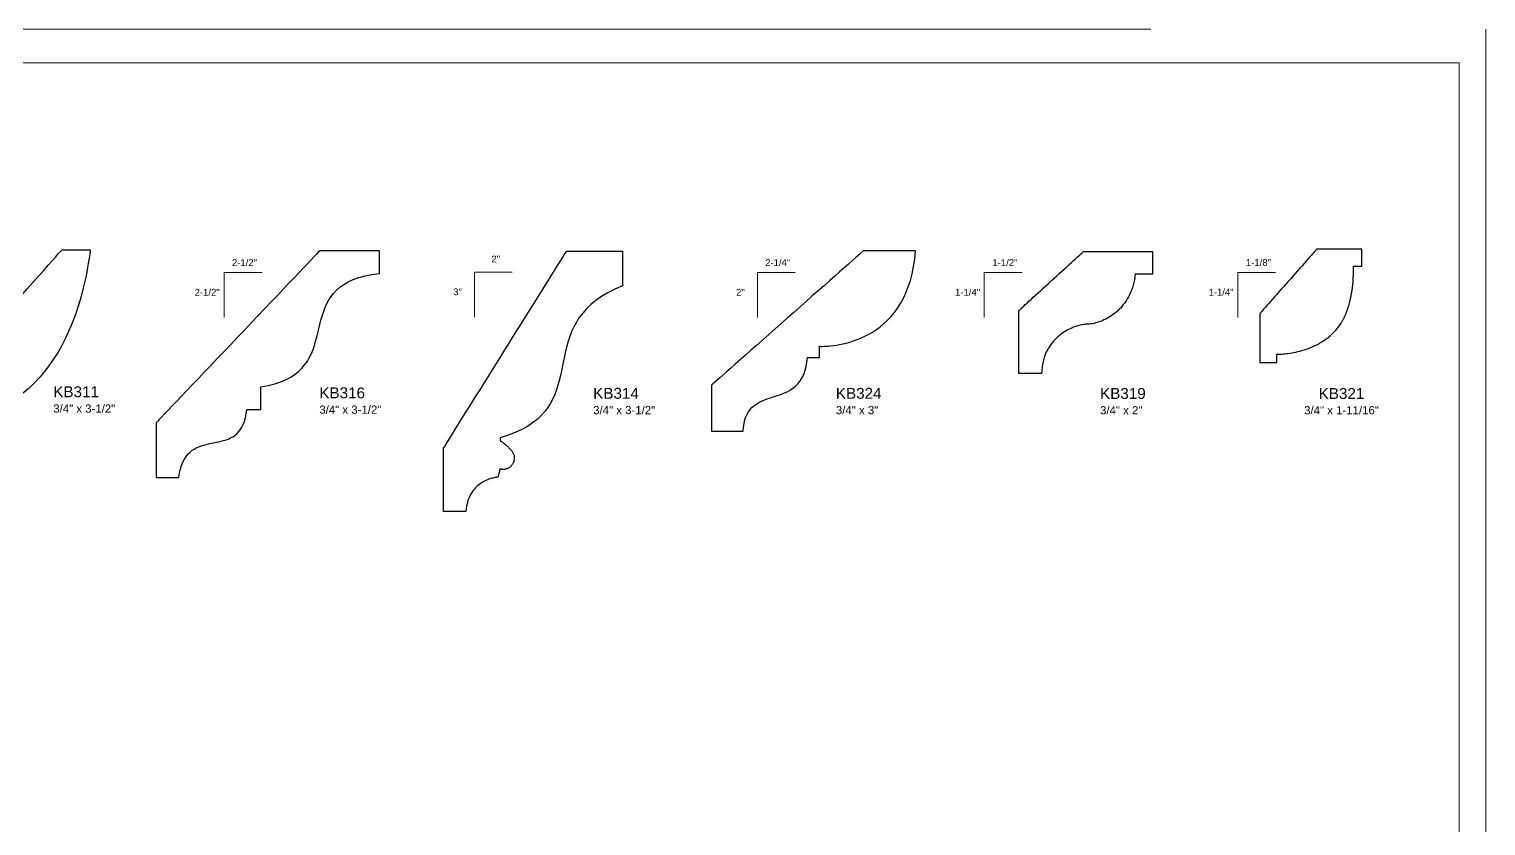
# Model space of a CAD drawing. Extents: x -7.6 to 25.2, y -14.8 to 21.1.
# Drawn here: x 9.15 to 25.2, y 12.28 to 21.06 of the extents above; entities that cross this region are included whole.
import ezdxf

# ---------------------------------------------------------------- set-up
doc = ezdxf.new("R2010")
doc.units = 0
doc.header["$MEASUREMENT"] = 0
doc.layers.add('DO NOT PLOT', color=2, linetype='Continuous', plot=False)
doc.layers.add('LAYER_1', color=7, linetype='Continuous')

# ---------------------------------------------------------------- blocks, each defined once
blk = doc.blocks.new('KB311')
at = {"flags": 128}
blk.add_lwpolyline([(1.102, 1.236), (1.186, 1.33), (1.269, 1.423), (1.351, 1.515), (1.43, 1.604), (1.507, 1.69), (1.581, 1.773), (1.651, 1.851), (1.716, 1.925), (1.778, 1.994), (1.833, 2.056), (1.884, 2.112), (1.928, 2.162), (1.965, 2.203), (1.994, 2.237), (2.016, 2.261), (2.03, 2.276), (2.034, 2.281), (2.035, 2.281), (2.037, 2.281), (2.04, 2.281), (2.045, 2.281), (2.051, 2.281), (2.058, 2.281), (2.065, 2.281), (2.074, 2.281), (2.083, 2.281), (2.093, 2.281), (2.104, 2.281), (2.115, 2.281), (2.127, 2.281), (2.139, 2.281), (2.152, 2.281), (2.165, 2.281), (2.178, 2.281), (2.191, 2.281), (2.204, 2.281), (2.217, 2.281), (2.229, 2.281), (2.242, 2.281), (2.254, 2.281), (2.266, 2.281), (2.277, 2.281), (2.288, 2.281), (2.298, 2.281), (2.308, 2.281), (2.316, 2.281), (2.324, 2.281), (2.331, 2.281), (2.336, 2.281), (2.341, 2.281), (2.344, 2.281), (2.346, 2.281), (2.347, 2.281), (2.345, 2.263), (2.341, 2.239), (2.337, 2.209), (2.332, 2.173), (2.325, 2.132), (2.317, 2.086), (2.308, 2.035), (2.297, 1.981), (2.284, 1.923), (2.27, 1.862), (2.253, 1.798), (2.235, 1.731), (2.214, 1.663), (2.19, 1.592), (2.164, 1.521), (2.136, 1.448), (2.104, 1.375), (2.069, 1.302), (2.032, 1.229), (1.991, 1.156), (1.946, 1.085), (1.898, 1.014), (1.847, 0.946), (1.791, 0.88), (1.732, 0.816), (1.668, 0.755), (1.6, 0.698), (1.528, 0.644), (1.451, 0.595), (1.37, 0.549), (1.284, 0.509), (1.192, 0.474), (1.096, 0.444), (0.995, 0.421), (0.888, 0.403), (0.775, 0.393), (0.775, 0.393), (0.775, 0.391), (0.775, 0.389), (0.775, 0.385), (0.775, 0.381), (0.775, 0.376), (0.775, 0.371), (0.775, 0.365), (0.775, 0.358), (0.775, 0.35), (0.775, 0.343), (0.775, 0.334), (0.775, 0.326), (0.775, 0.317), (0.775, 0.308), (0.775, 0.299), (0.775, 0.289), (0.775, 0.28), (0.775, 0.27), (0.775, 0.261), (0.775, 0.252), (0.775, 0.243), (0.775, 0.234), (0.775, 0.225), (0.775, 0.217), (0.775, 0.209), (0.775, 0.202), (0.775, 0.195), (0.775, 0.189), (0.775, 0.183), (0.775, 0.178), (0.775, 0.174), (0.775, 0.171), (0.775, 0.168), (0.775, 0.167), (0.775, 0.166), (0.77, 0.168), (0.764, 0.169), (0.756, 0.17), (0.746, 0.17), (0.735, 0.17), (0.722, 0.169), (0.709, 0.168), (0.694, 0.167), (0.678, 0.164), (0.662, 0.161), (0.644, 0.158), (0.626, 0.153), (0.607, 0.148), (0.588, 0.141), (0.569, 0.134), (0.549, 0.125), (0.529, 0.116), (0.508, 0.105), (0.488, 0.093), (0.468, 0.08), (0.449, 0.065), (0.429, 0.049), (0.41, 0.032), (0.392, 0.013), (0.374, -0.007), (0.357, -0.029), (0.341, -0.053), (0.326, -0.078), (0.311, -0.106), (0.298, -0.135), (0.287, -0.166), (0.276, -0.199), (0.267, -0.233), (0.26, -0.27), (0.254, -0.31), (0.25, -0.351), (0.249, -0.351), (0.248, -0.351), (0.245, -0.351), (0.241, -0.351), (0.237, -0.351), (0.231, -0.351), (0.225, -0.351), (0.218, -0.351), (0.211, -0.351), (0.203, -0.351), (0.194, -0.351), (0.185, -0.351), (0.176, -0.351), (0.166, -0.351), (0.156, -0.351), (0.146, -0.351), (0.135, -0.351), (0.125, -0.351), (0.115, -0.351), (0.104, -0.351), (0.094, -0.351), (0.084, -0.351), (0.074, -0.351), (0.065, -0.351), (0.056, -0.351), (0.047, -0.351), (0.039, -0.351), (0.032, -0.351), (0.025, -0.351), (0.019, -0.351), (0.013, -0.351), (0.009, -0.351), (0.005, -0.351), (0.002, -0.351), (0.001, -0.351), (0, -0.351), (0, -0.35), (0, -0.348), (0, -0.344), (0, -0.339), (0, -0.332), (0, -0.325), (0, -0.316), (0, -0.307), (0, -0.296), (0, -0.285), (0, -0.273), (0, -0.26), (0, -0.247), (0, -0.233), (0, -0.219), (0, -0.205), (0, -0.19), (0, -0.175), (0, -0.161), (0, -0.146), (0, -0.132), (0, -0.118), (0, -0.104), (0, -0.091), (0, -0.078), (0, -0.066), (0, -0.055), (0, -0.044), (0, -0.035), (0, -0.026), (0, -0.018), (0, -0.012), (0, -0.007), (0, -0.003), (0, -0.001), (0, 0), (0.005, 0.005), (0.018, 0.02), (0.04, 0.045), (0.07, 0.078), (0.107, 0.12), (0.151, 0.169), (0.201, 0.225), (0.257, 0.288), (0.318, 0.356), (0.384, 0.43), (0.454, 0.509), (0.527, 0.591), (0.604, 0.678), (0.684, 0.767), (0.765, 0.858), (0.848, 0.951), (0.932, 1.046), (1.017, 1.141)], close=True, dxfattribs=at)
blk = doc.blocks.new('KB316')
at = {"flags": 128}
blk.add_lwpolyline([(2.464, 1.903), (2.462, 1.903), (2.458, 1.903), (2.451, 1.903), (2.441, 1.903), (2.429, 1.903), (2.415, 1.903), (2.399, 1.903), (2.38, 1.903), (2.361, 1.903), (2.339, 1.903), (2.317, 1.903), (2.293, 1.903), (2.268, 1.903), (2.242, 1.903), (2.216, 1.903), (2.189, 1.903), (2.162, 1.903), (2.134, 1.903), (2.107, 1.903), (2.079, 1.903), (2.052, 1.903), (2.026, 1.903), (2, 1.903), (1.975, 1.903), (1.952, 1.903), (1.929, 1.903), (1.908, 1.903), (1.888, 1.903), (1.87, 1.903), (1.853, 1.903), (1.839, 1.903), (1.827, 1.903), (1.818, 1.903), (1.81, 1.903), (1.806, 1.903), (1.805, 1.903), (1.8, 1.899), (1.788, 1.886), (1.769, 1.866), (1.743, 1.838), (1.71, 1.803), (1.671, 1.762), (1.626, 1.716), (1.577, 1.663), (1.523, 1.606), (1.464, 1.545), (1.402, 1.48), (1.337, 1.411), (1.269, 1.339), (1.198, 1.265), (1.126, 1.189), (1.052, 1.112), (0.977, 1.033), (0.902, 0.954), (0.827, 0.875), (0.753, 0.797), (0.679, 0.719), (0.606, 0.643), (0.536, 0.569), (0.468, 0.497), (0.402, 0.429), (0.34, 0.363), (0.282, 0.302), (0.228, 0.245), (0.178, 0.193), (0.134, 0.146), (0.095, 0.105), (0.062, 0.07), (0.036, 0.043), (0.016, 0.022), (0.004, 0.01), (0, 0.005), (0, 0.004), (0, 0), (0, -0.006), (0, -0.015), (0, -0.026), (0, -0.039), (0, -0.054), (0, -0.071), (0, -0.089), (0, -0.108), (0, -0.129), (0, -0.151), (0, -0.174), (0, -0.197), (0, -0.221), (0, -0.246), (0, -0.271), (0, -0.296), (0, -0.321), (0, -0.346), (0, -0.37), (0, -0.395), (0, -0.418), (0, -0.441), (0, -0.463), (0, -0.483), (0, -0.503), (0, -0.521), (0, -0.538), (0, -0.552), (0, -0.565), (0, -0.576), (0, -0.585), (0, -0.592), (0, -0.596), (0, -0.597), (0.001, -0.597), (0.002, -0.597), (0.005, -0.597), (0.009, -0.597), (0.013, -0.597), (0.019, -0.597), (0.025, -0.597), (0.032, -0.597), (0.039, -0.597), (0.047, -0.597), (0.056, -0.597), (0.065, -0.597), (0.074, -0.597), (0.084, -0.597), (0.094, -0.597), (0.104, -0.597), (0.115, -0.597), (0.125, -0.597), (0.135, -0.597), (0.146, -0.597), (0.156, -0.597), (0.166, -0.597), (0.176, -0.597), (0.185, -0.597), (0.194, -0.597), (0.203, -0.597), (0.211, -0.597), (0.218, -0.597), (0.225, -0.597), (0.231, -0.597), (0.237, -0.597), (0.241, -0.597), (0.245, -0.597), (0.248, -0.597), (0.249, -0.597), (0.25, -0.597), (0.259, -0.547), (0.269, -0.502), (0.282, -0.462), (0.297, -0.426), (0.314, -0.394), (0.332, -0.365), (0.352, -0.34), (0.373, -0.319), (0.396, -0.3), (0.42, -0.284), (0.444, -0.27), (0.47, -0.258), (0.496, -0.248), (0.523, -0.239), (0.551, -0.232), (0.579, -0.225), (0.607, -0.219), (0.635, -0.214), (0.663, -0.208), (0.691, -0.203), (0.718, -0.196), (0.745, -0.189), (0.772, -0.181), (0.797, -0.172), (0.822, -0.16), (0.846, -0.147), (0.869, -0.132), (0.89, -0.114), (0.91, -0.093), (0.929, -0.07), (0.945, -0.043), (0.961, -0.012), (0.974, 0.023), (0.985, 0.062), (0.993, 0.105), (1, 0.153), (1, 0.153), (1.001, 0.153), (1.003, 0.153), (1.005, 0.153), (1.008, 0.153), (1.012, 0.153), (1.015, 0.153), (1.02, 0.153), (1.024, 0.153), (1.029, 0.153), (1.035, 0.153), (1.04, 0.153), (1.046, 0.153), (1.052, 0.153), (1.059, 0.153), (1.065, 0.153), (1.071, 0.153), (1.078, 0.153), (1.084, 0.153), (1.091, 0.153), (1.097, 0.153), (1.104, 0.153), (1.11, 0.153), (1.116, 0.153), (1.121, 0.153), (1.127, 0.153), (1.132, 0.153), (1.136, 0.153), (1.141, 0.153), (1.144, 0.153), (1.148, 0.153), (1.151, 0.153), (1.153, 0.153), (1.155, 0.153), (1.156, 0.153), (1.156, 0.153), (1.156, 0.154), (1.156, 0.155), (1.156, 0.158), (1.156, 0.162), (1.156, 0.166), (1.156, 0.172), (1.156, 0.178), (1.156, 0.185), (1.156, 0.192), (1.156, 0.2), (1.156, 0.209), (1.156, 0.218), (1.155, 0.228), (1.155, 0.237), (1.155, 0.247), (1.155, 0.258), (1.155, 0.268), (1.155, 0.278), (1.155, 0.289), (1.155, 0.299), (1.155, 0.309), (1.155, 0.319), (1.155, 0.329), (1.155, 0.339), (1.155, 0.348), (1.155, 0.356), (1.155, 0.364), (1.155, 0.372), (1.155, 0.378), (1.155, 0.385), (1.155, 0.39), (1.155, 0.394), (1.156, 0.398), (1.156, 0.4), (1.156, 0.402), (1.156, 0.402), (1.237, 0.417), (1.31, 0.436), (1.376, 0.458), (1.434, 0.483), (1.487, 0.511), (1.533, 0.542), (1.574, 0.575), (1.61, 0.611), (1.641, 0.648), (1.668, 0.688), (1.692, 0.729), (1.712, 0.771), (1.73, 0.815), (1.745, 0.86), (1.759, 0.905), (1.771, 0.951), (1.783, 0.998), (1.794, 1.044), (1.806, 1.091), (1.817, 1.137), (1.83, 1.182), (1.845, 1.227), (1.861, 1.271), (1.88, 1.313), (1.901, 1.355), (1.926, 1.394), (1.955, 1.432), (1.988, 1.468), (2.026, 1.501), (2.069, 1.532), (2.118, 1.56), (2.173, 1.585), (2.235, 1.608), (2.303, 1.626), (2.379, 1.642), (2.464, 1.653), (2.464, 1.653), (2.464, 1.655), (2.464, 1.658), (2.464, 1.661), (2.464, 1.666), (2.464, 1.671), (2.464, 1.678), (2.464, 1.684), (2.464, 1.692), (2.464, 1.7), (2.464, 1.709), (2.464, 1.718), (2.464, 1.727), (2.464, 1.737), (2.464, 1.747), (2.464, 1.757), (2.464, 1.768), (2.464, 1.778), (2.464, 1.788), (2.464, 1.799), (2.464, 1.809), (2.464, 1.819), (2.464, 1.829), (2.464, 1.838), (2.464, 1.847), (2.464, 1.856), (2.464, 1.864), (2.464, 1.871), (2.464, 1.878), (2.464, 1.884), (2.464, 1.89), (2.464, 1.894), (2.464, 1.898), (2.464, 1.901), (2.464, 1.902)], dxfattribs=at)
blk = doc.blocks.new('KB304')
at = {"flags": 128}
blk.add_lwpolyline([(1.359, 2.2), (1.359, 2.2), (1.364, 2.2), (1.371, 2.2), (1.38, 2.2), (1.391, 2.2), (1.404, 2.2), (1.42, 2.2), (1.437, 2.2), (1.455, 2.2), (1.475, 2.2), (1.496, 2.2), (1.518, 2.2), (1.542, 2.2), (1.566, 2.2), (1.59, 2.2), (1.616, 2.2), (1.641, 2.2), (1.667, 2.2), (1.692, 2.2), (1.718, 2.2), (1.743, 2.2), (1.768, 2.199), (1.792, 2.199), (1.815, 2.199), (1.837, 2.199), (1.858, 2.199), (1.878, 2.199), (1.897, 2.199), (1.914, 2.199), (1.929, 2.199), (1.942, 2.199), (1.953, 2.199), (1.962, 2.199), (1.969, 2.199), (1.973, 2.199), (1.974, 2.199), (1.974, 2.198), (1.974, 2.196), (1.974, 2.192), (1.974, 2.186), (1.974, 2.179), (1.974, 2.171), (1.974, 2.161), (1.974, 2.151), (1.974, 2.139), (1.974, 2.127), (1.974, 2.114), (1.974, 2.1), (1.974, 2.085), (1.974, 2.07), (1.974, 2.055), (1.974, 2.039), (1.974, 2.023), (1.974, 2.007), (1.974, 1.991), (1.974, 1.975), (1.974, 1.96), (1.974, 1.944), (1.974, 1.929), (1.974, 1.915), (1.974, 1.901), (1.974, 1.888), (1.974, 1.875), (1.974, 1.864), (1.974, 1.853), (1.974, 1.844), (1.974, 1.836), (1.974, 1.829), (1.974, 1.823), (1.974, 1.819), (1.974, 1.816), (1.974, 1.815), (1.889, 1.778), (1.812, 1.739), (1.743, 1.698), (1.682, 1.655), (1.627, 1.61), (1.578, 1.563), (1.536, 1.516), (1.498, 1.466), (1.466, 1.416), (1.438, 1.365), (1.414, 1.312), (1.393, 1.259), (1.375, 1.206), (1.36, 1.152), (1.346, 1.098), (1.334, 1.043), (1.323, 0.989), (1.312, 0.934), (1.301, 0.88), (1.29, 0.827), (1.277, 0.774), (1.263, 0.721), (1.247, 0.67), (1.228, 0.619), (1.207, 0.57), (1.181, 0.522), (1.152, 0.475), (1.118, 0.43), (1.079, 0.387), (1.035, 0.345), (0.984, 0.305), (0.927, 0.268), (0.864, 0.233), (0.792, 0.2), (0.713, 0.17), (0.625, 0.142), (0.625, 0.142), (0.625, 0.142), (0.625, 0.142), (0.625, 0.141), (0.625, 0.141), (0.625, 0.14), (0.625, 0.139), (0.625, 0.139), (0.625, 0.138), (0.625, 0.137), (0.625, 0.136), (0.625, 0.134), (0.625, 0.133), (0.625, 0.132), (0.625, 0.131), (0.625, 0.13), (0.625, 0.128), (0.625, 0.127), (0.625, 0.126), (0.625, 0.125), (0.625, 0.123), (0.625, 0.122), (0.625, 0.121), (0.625, 0.12), (0.625, 0.119), (0.625, 0.118), (0.625, 0.117), (0.625, 0.116), (0.625, 0.115), (0.625, 0.114), (0.625, 0.114), (0.625, 0.113), (0.625, 0.113), (0.625, 0.112), (0.625, 0.112), (0.625, 0.112), (0.625, 0.112), (0.626, 0.111), (0.628, 0.11), (0.63, 0.108), (0.633, 0.106), (0.636, 0.104), (0.64, 0.101), (0.645, 0.098), (0.649, 0.095), (0.654, 0.091), (0.66, 0.087), (0.666, 0.082), (0.672, 0.078), (0.678, 0.073), (0.684, 0.067), (0.69, 0.062), (0.697, 0.056), (0.704, 0.05), (0.71, 0.044), (0.717, 0.038), (0.723, 0.032), (0.729, 0.025), (0.735, 0.018), (0.741, 0.012), (0.747, 0.005), (0.753, -0.002), (0.758, -0.009), (0.762, -0.016), (0.767, -0.023), (0.771, -0.03), (0.774, -0.037), (0.777, -0.044), (0.779, -0.051), (0.781, -0.058), (0.782, -0.065), (0.782, -0.072), (0.782, -0.079), (0.782, -0.086), (0.782, -0.092), (0.781, -0.099), (0.78, -0.106), (0.778, -0.112), (0.776, -0.118), (0.774, -0.125), (0.772, -0.131), (0.769, -0.137), (0.766, -0.142), (0.763, -0.148), (0.759, -0.153), (0.756, -0.159), (0.751, -0.164), (0.747, -0.168), (0.743, -0.173), (0.738, -0.177), (0.733, -0.181), (0.728, -0.185), (0.723, -0.189), (0.717, -0.192), (0.711, -0.195), (0.705, -0.197), (0.699, -0.2), (0.693, -0.202), (0.687, -0.203), (0.68, -0.205), (0.674, -0.206), (0.667, -0.206), (0.66, -0.206), (0.653, -0.206), (0.646, -0.205), (0.639, -0.204), (0.632, -0.203), (0.625, -0.201), (0.625, -0.201), (0.625, -0.202), (0.624, -0.203), (0.624, -0.204), (0.623, -0.206), (0.623, -0.208), (0.622, -0.21), (0.622, -0.212), (0.621, -0.215), (0.62, -0.218), (0.619, -0.221), (0.619, -0.225), (0.618, -0.228), (0.617, -0.232), (0.616, -0.235), (0.615, -0.239), (0.614, -0.243), (0.613, -0.247), (0.612, -0.251), (0.611, -0.254), (0.61, -0.258), (0.609, -0.262), (0.608, -0.265), (0.607, -0.269), (0.606, -0.272), (0.606, -0.275), (0.605, -0.278), (0.604, -0.281), (0.604, -0.284), (0.603, -0.286), (0.602, -0.288), (0.602, -0.29), (0.602, -0.291), (0.601, -0.292), (0.601, -0.293), (0.601, -0.293), (0.6, -0.293), (0.598, -0.293), (0.595, -0.293), (0.59, -0.294), (0.584, -0.295), (0.577, -0.296), (0.569, -0.297), (0.559, -0.299), (0.549, -0.302), (0.539, -0.304), (0.527, -0.308), (0.515, -0.311), (0.502, -0.316), (0.489, -0.321), (0.476, -0.326), (0.462, -0.333), (0.448, -0.34), (0.434, -0.348), (0.419, -0.356), (0.405, -0.366), (0.391, -0.376), (0.377, -0.388), (0.364, -0.4), (0.35, -0.414), (0.338, -0.428), (0.325, -0.444), (0.314, -0.46), (0.303, -0.478), (0.292, -0.497), (0.283, -0.518), (0.275, -0.54), (0.267, -0.563), (0.261, -0.587), (0.256, -0.613), (0.252, -0.641), (0.249, -0.67), (0.249, -0.67), (0.247, -0.67), (0.244, -0.67), (0.241, -0.67), (0.236, -0.67), (0.231, -0.67), (0.225, -0.67), (0.218, -0.67), (0.21, -0.67), (0.202, -0.67), (0.194, -0.67), (0.185, -0.67), (0.175, -0.67), (0.166, -0.67), (0.156, -0.67), (0.145, -0.67), (0.135, -0.67), (0.125, -0.67), (0.114, -0.67), (0.104, -0.67), (0.094, -0.67), (0.084, -0.67), (0.074, -0.67), (0.065, -0.67), (0.056, -0.67), (0.047, -0.67), (0.039, -0.67), (0.031, -0.67), (0.025, -0.67), (0.018, -0.67), (0.013, -0.67), (0.009, -0.67), (0.005, -0.67), (0.002, -0.67), (0.001, -0.67), (0, -0.67), (0, -0.668), (0, -0.663), (0, -0.656), (0, -0.646), (0, -0.633), (0, -0.618), (0, -0.601), (0, -0.582), (0, -0.561), (0, -0.539), (0, -0.515), (0, -0.49), (0, -0.464), (0, -0.437), (0, -0.409), (0, -0.38), (0, -0.352), (0, -0.323), (0, -0.294), (0, -0.265), (0, -0.237), (0, -0.209), (0, -0.182), (0, -0.156), (0, -0.131), (0, -0.107), (0, -0.085), (0, -0.064), (0, -0.045), (0, -0.028), (0, -0.013), (0, 0), (0, 0.01), (0, 0.018), (0, 0.022), (0, 0.024), (0.003, 0.029), (0.012, 0.043), (0.027, 0.067), (0.047, 0.098), (0.071, 0.138), (0.101, 0.185), (0.134, 0.239), (0.171, 0.298), (0.212, 0.364), (0.256, 0.434), (0.303, 0.509), (0.352, 0.588), (0.404, 0.67), (0.457, 0.755), (0.511, 0.842), (0.567, 0.931), (0.623, 1.021), (0.679, 1.112), (0.736, 1.203), (0.792, 1.293), (0.848, 1.381), (0.902, 1.469), (0.955, 1.554), (1.007, 1.636), (1.056, 1.715), (1.103, 1.79), (1.147, 1.86), (1.187, 1.925), (1.225, 1.985), (1.258, 2.039), (1.288, 2.086), (1.312, 2.125), (1.332, 2.157), (1.347, 2.181), (1.359, 2.2)], dxfattribs=at)
blk = doc.blocks.new('KB324')
at = {"flags": 128}
blk.add_lwpolyline([(0.434, 0.384), (0.373, 0.33), (0.315, 0.279), (0.261, 0.231), (0.211, 0.187), (0.165, 0.146), (0.124, 0.11), (0.088, 0.078), (0.057, 0.051), (0.033, 0.029), (0.015, 0.013), (0.004, 0.003), (0, 0), (0, -0.001), (0, -0.005), (0, -0.01), (0, -0.017), (0, -0.027), (0, -0.038), (0, -0.05), (0, -0.064), (0, -0.079), (0, -0.096), (0, -0.113), (0, -0.132), (0, -0.151), (0, -0.171), (0, -0.191), (0, -0.212), (0, -0.233), (0, -0.254), (0, -0.275), (0, -0.296), (0, -0.317), (0, -0.337), (0, -0.357), (0, -0.376), (0, -0.395), (0, -0.412), (0, -0.429), (0, -0.444), (0, -0.458), (0, -0.47), (0, -0.481), (0, -0.491), (0, -0.498), (0, -0.503), (0, -0.507), (0, -0.508), (0.001, -0.508), (0.003, -0.508), (0.007, -0.508), (0.012, -0.508), (0.018, -0.508), (0.026, -0.508), (0.034, -0.508), (0.044, -0.508), (0.055, -0.508), (0.066, -0.508), (0.078, -0.508), (0.091, -0.508), (0.104, -0.508), (0.117, -0.508), (0.131, -0.508), (0.146, -0.508), (0.16, -0.508), (0.175, -0.508), (0.189, -0.508), (0.204, -0.508), (0.218, -0.508), (0.232, -0.508), (0.246, -0.508), (0.259, -0.508), (0.271, -0.508), (0.284, -0.508), (0.295, -0.508), (0.305, -0.508), (0.315, -0.508), (0.324, -0.508), (0.331, -0.508), (0.337, -0.508), (0.343, -0.508), (0.346, -0.508), (0.349, -0.508), (0.349, -0.508), (0.353, -0.463), (0.359, -0.421), (0.368, -0.384), (0.379, -0.351), (0.392, -0.321), (0.407, -0.294), (0.424, -0.269), (0.443, -0.248), (0.464, -0.229), (0.486, -0.212), (0.509, -0.197), (0.533, -0.184), (0.558, -0.172), (0.585, -0.161), (0.611, -0.151), (0.639, -0.142), (0.666, -0.133), (0.694, -0.124), (0.722, -0.115), (0.75, -0.106), (0.777, -0.096), (0.805, -0.085), (0.831, -0.073), (0.857, -0.059), (0.882, -0.044), (0.906, -0.027), (0.929, -0.008), (0.95, 0.013), (0.97, 0.037), (0.988, 0.065), (1.005, 0.095), (1.019, 0.129), (1.032, 0.166), (1.042, 0.207), (1.05, 0.253), (1.055, 0.303), (1.055, 0.303), (1.056, 0.303), (1.058, 0.303), (1.059, 0.303), (1.062, 0.303), (1.065, 0.303), (1.068, 0.303), (1.072, 0.303), (1.076, 0.303), (1.08, 0.303), (1.085, 0.303), (1.089, 0.303), (1.094, 0.303), (1.099, 0.303), (1.105, 0.303), (1.11, 0.303), (1.116, 0.303), (1.121, 0.303), (1.127, 0.303), (1.132, 0.303), (1.138, 0.303), (1.143, 0.303), (1.148, 0.303), (1.153, 0.303), (1.158, 0.303), (1.163, 0.303), (1.167, 0.303), (1.171, 0.303), (1.174, 0.303), (1.178, 0.303), (1.181, 0.303), (1.183, 0.303), (1.185, 0.303), (1.186, 0.303), (1.187, 0.303), (1.188, 0.303), (1.188, 0.303), (1.188, 0.304), (1.188, 0.305), (1.188, 0.307), (1.188, 0.309), (1.188, 0.312), (1.188, 0.315), (1.188, 0.319), (1.188, 0.322), (1.188, 0.326), (1.188, 0.331), (1.188, 0.335), (1.188, 0.34), (1.188, 0.345), (1.188, 0.35), (1.188, 0.355), (1.188, 0.36), (1.188, 0.365), (1.188, 0.371), (1.188, 0.376), (1.188, 0.381), (1.188, 0.386), (1.188, 0.391), (1.188, 0.395), (1.188, 0.4), (1.188, 0.404), (1.188, 0.408), (1.188, 0.412), (1.188, 0.416), (1.188, 0.419), (1.188, 0.421), (1.188, 0.424), (1.188, 0.425), (1.188, 0.427), (1.188, 0.428), (1.188, 0.428), (1.19, 0.428), (1.196, 0.428), (1.207, 0.427), (1.221, 0.427), (1.239, 0.428), (1.261, 0.429), (1.285, 0.431), (1.312, 0.433), (1.342, 0.436), (1.375, 0.441), (1.409, 0.447), (1.445, 0.454), (1.483, 0.464), (1.522, 0.474), (1.563, 0.487), (1.604, 0.502), (1.646, 0.519), (1.689, 0.539), (1.731, 0.561), (1.774, 0.585), (1.816, 0.613), (1.857, 0.644), (1.898, 0.678), (1.938, 0.715), (1.977, 0.756), (2.014, 0.8), (2.049, 0.848), (2.082, 0.901), (2.113, 0.957), (2.141, 1.017), (2.167, 1.083), (2.19, 1.152), (2.209, 1.227), (2.225, 1.306), (2.238, 1.39), (2.246, 1.48), (2.245, 1.48), (2.241, 1.48), (2.235, 1.48), (2.226, 1.48), (2.216, 1.48), (2.203, 1.48), (2.189, 1.48), (2.174, 1.48), (2.156, 1.48), (2.138, 1.48), (2.118, 1.48), (2.097, 1.48), (2.076, 1.48), (2.053, 1.48), (2.03, 1.48), (2.007, 1.48), (1.983, 1.48), (1.959, 1.48), (1.935, 1.48), (1.911, 1.48), (1.888, 1.48), (1.865, 1.48), (1.843, 1.48), (1.821, 1.48), (1.8, 1.48), (1.78, 1.48), (1.762, 1.48), (1.745, 1.48), (1.729, 1.48), (1.715, 1.48), (1.702, 1.48), (1.692, 1.48), (1.683, 1.48), (1.677, 1.48), (1.673, 1.48), (1.672, 1.48), (1.668, 1.477), (1.657, 1.467), (1.639, 1.451), (1.615, 1.429), (1.584, 1.402), (1.548, 1.37), (1.507, 1.334), (1.461, 1.293), (1.411, 1.249), (1.357, 1.201), (1.299, 1.15), (1.239, 1.096), (1.175, 1.04), (1.11, 0.983), (1.043, 0.923), (0.975, 0.863), (0.906, 0.802), (0.836, 0.74), (0.766, 0.678), (0.697, 0.617), (0.629, 0.557), (0.562, 0.497), (0.497, 0.44)], close=True, dxfattribs=at)
blk = doc.blocks.new('KB319')
at = {"flags": 128}
blk.add_lwpolyline([(1.05, -0.03), (1.032, -0.043), (1.013, -0.056), (0.995, -0.068), (0.976, -0.079), (0.957, -0.089), (0.938, -0.098), (0.919, -0.106), (0.9, -0.114), (0.881, -0.12), (0.863, -0.126), (0.845, -0.131), (0.827, -0.136), (0.809, -0.139), (0.791, -0.142), (0.775, -0.144), (0.758, -0.145), (0.742, -0.145), (0.734, -0.145), (0.725, -0.146), (0.714, -0.148), (0.702, -0.15), (0.689, -0.152), (0.675, -0.155), (0.661, -0.159), (0.645, -0.164), (0.629, -0.169), (0.612, -0.175), (0.595, -0.182), (0.577, -0.19), (0.559, -0.198), (0.541, -0.208), (0.522, -0.218), (0.504, -0.229), (0.485, -0.241), (0.467, -0.255), (0.448, -0.269), (0.43, -0.284), (0.413, -0.3), (0.396, -0.317), (0.379, -0.336), (0.363, -0.355), (0.347, -0.376), (0.333, -0.398), (0.319, -0.421), (0.306, -0.445), (0.295, -0.471), (0.284, -0.498), (0.275, -0.526), (0.267, -0.556), (0.26, -0.587), (0.255, -0.619), (0.252, -0.653), (0.25, -0.688), (0.249, -0.688), (0.248, -0.688), (0.245, -0.688), (0.241, -0.688), (0.237, -0.688), (0.231, -0.688), (0.225, -0.688), (0.218, -0.688), (0.211, -0.688), (0.203, -0.688), (0.194, -0.688), (0.185, -0.688), (0.176, -0.688), (0.166, -0.688), (0.156, -0.688), (0.146, -0.688), (0.135, -0.688), (0.125, -0.688), (0.115, -0.688), (0.104, -0.688), (0.094, -0.688), (0.084, -0.688), (0.074, -0.688), (0.065, -0.688), (0.056, -0.688), (0.047, -0.688), (0.039, -0.688), (0.032, -0.688), (0.025, -0.688), (0.019, -0.688), (0.013, -0.688), (0.009, -0.688), (0.005, -0.688), (0.002, -0.688), (0.001, -0.688), (0, -0.688), (0, -0.686), (0, -0.682), (0, -0.674), (0, -0.664), (0, -0.652), (0, -0.637), (0, -0.619), (0, -0.6), (0, -0.58), (0, -0.557), (0, -0.533), (0, -0.508), (0, -0.482), (0, -0.455), (0, -0.427), (0, -0.398), (0, -0.37), (0, -0.341), (0, -0.312), (0, -0.283), (0, -0.255), (0, -0.227), (0, -0.2), (0, -0.174), (0, -0.149), (0, -0.125), (0, -0.102), (0, -0.081), (0, -0.062), (0, -0.045), (0, -0.03), (0, -0.018), (0, -0.007), (0, 0), (0, 0.005), (0, 0.006), (0.002, 0.008), (0.006, 0.012), (0.014, 0.019), (0.024, 0.029), (0.037, 0.04), (0.053, 0.054), (0.07, 0.071), (0.09, 0.088), (0.111, 0.108), (0.135, 0.129), (0.159, 0.152), (0.185, 0.175), (0.212, 0.2), (0.24, 0.225), (0.268, 0.251), (0.298, 0.278), (0.327, 0.305), (0.357, 0.332), (0.386, 0.359), (0.416, 0.386), (0.445, 0.413), (0.474, 0.439), (0.502, 0.464), (0.529, 0.489), (0.554, 0.512), (0.579, 0.535), (0.602, 0.556), (0.624, 0.576), (0.643, 0.593), (0.661, 0.61), (0.676, 0.624), (0.689, 0.635), (0.7, 0.645), (0.707, 0.652), (0.712, 0.656), (0.714, 0.658), (0.715, 0.658), (0.72, 0.658), (0.729, 0.658), (0.74, 0.658), (0.753, 0.658), (0.77, 0.658), (0.789, 0.658), (0.809, 0.658), (0.832, 0.658), (0.857, 0.658), (0.883, 0.658), (0.911, 0.658), (0.939, 0.658), (0.969, 0.658), (1, 0.658), (1.031, 0.658), (1.062, 0.658), (1.094, 0.658), (1.125, 0.658), (1.157, 0.658), (1.188, 0.658), (1.218, 0.658), (1.248, 0.658), (1.277, 0.658), (1.304, 0.658), (1.33, 0.658), (1.355, 0.658), (1.378, 0.658), (1.399, 0.658), (1.417, 0.658), (1.434, 0.658), (1.448, 0.658), (1.459, 0.658), (1.467, 0.658), (1.472, 0.658), (1.474, 0.658), (1.474, 0.657), (1.474, 0.656), (1.474, 0.653), (1.474, 0.649), (1.474, 0.645), (1.474, 0.639), (1.474, 0.633), (1.474, 0.626), (1.474, 0.619), (1.474, 0.611), (1.474, 0.602), (1.474, 0.593), (1.474, 0.584), (1.474, 0.574), (1.474, 0.564), (1.474, 0.553), (1.474, 0.543), (1.474, 0.533), (1.474, 0.522), (1.474, 0.512), (1.474, 0.502), (1.474, 0.492), (1.474, 0.482), (1.474, 0.473), (1.474, 0.463), (1.474, 0.455), (1.474, 0.447), (1.474, 0.439), (1.474, 0.432), (1.474, 0.426), (1.474, 0.421), (1.474, 0.416), (1.474, 0.413), (1.474, 0.41), (1.474, 0.408), (1.474, 0.408), (1.473, 0.408), (1.472, 0.408), (1.47, 0.408), (1.467, 0.408), (1.464, 0.408), (1.46, 0.408), (1.455, 0.408), (1.45, 0.408), (1.444, 0.408), (1.438, 0.408), (1.431, 0.408), (1.424, 0.408), (1.417, 0.408), (1.409, 0.408), (1.402, 0.408), (1.394, 0.408), (1.386, 0.408), (1.378, 0.408), (1.37, 0.408), (1.362, 0.408), (1.354, 0.408), (1.347, 0.408), (1.339, 0.408), (1.332, 0.408), (1.325, 0.408), (1.318, 0.408), (1.312, 0.408), (1.307, 0.408), (1.301, 0.408), (1.297, 0.408), (1.292, 0.408), (1.289, 0.408), (1.286, 0.408), (1.284, 0.408), (1.283, 0.408), (1.282, 0.408), (1.278, 0.376), (1.273, 0.345), (1.267, 0.315), (1.26, 0.286), (1.251, 0.258), (1.242, 0.231), (1.231, 0.205), (1.22, 0.18), (1.208, 0.157), (1.195, 0.134), (1.181, 0.112), (1.167, 0.091), (1.151, 0.071), (1.136, 0.052), (1.119, 0.034), (1.103, 0.016), (1.085, 0), (1.068, -0.015)], close=True, dxfattribs=at)
blk = doc.blocks.new('KB321')
at = {"flags": 128}
blk.add_lwpolyline([(0.627, 0.712), (0.626, 0.71), (0.621, 0.706), (0.615, 0.698), (0.606, 0.688), (0.594, 0.675), (0.581, 0.659), (0.565, 0.642), (0.548, 0.622), (0.529, 0.601), (0.509, 0.578), (0.487, 0.553), (0.465, 0.528), (0.441, 0.501), (0.416, 0.473), (0.391, 0.445), (0.366, 0.416), (0.34, 0.386), (0.314, 0.357), (0.287, 0.327), (0.262, 0.298), (0.236, 0.269), (0.211, 0.24), (0.186, 0.212), (0.163, 0.185), (0.14, 0.16), (0.118, 0.135), (0.098, 0.112), (0.079, 0.091), (0.062, 0.071), (0.046, 0.054), (0.033, 0.039), (0.022, 0.026), (0.012, 0.015), (0.006, 0.008), (0.001, 0.003), (0, 0.001), (0, 0), (0, -0.004), (0, -0.009), (0, -0.017), (0, -0.027), (0, -0.039), (0, -0.052), (0, -0.067), (0, -0.083), (0, -0.1), (0, -0.119), (0, -0.138), (0, -0.159), (0, -0.18), (0, -0.201), (0, -0.223), (0, -0.246), (0, -0.268), (0, -0.291), (0, -0.313), (0, -0.335), (0, -0.357), (0, -0.378), (0, -0.398), (0, -0.417), (0, -0.436), (0, -0.453), (0, -0.47), (0, -0.484), (0, -0.498), (0, -0.509), (0, -0.519), (0, -0.527), (0, -0.533), (0, -0.536), (0, -0.538), (0, -0.538), (0.002, -0.538), (0.004, -0.538), (0.006, -0.538), (0.01, -0.538), (0.014, -0.538), (0.019, -0.538), (0.024, -0.538), (0.029, -0.538), (0.035, -0.538), (0.042, -0.538), (0.049, -0.538), (0.056, -0.538), (0.063, -0.538), (0.071, -0.538), (0.078, -0.538), (0.086, -0.538), (0.094, -0.538), (0.102, -0.538), (0.109, -0.538), (0.117, -0.538), (0.124, -0.538), (0.132, -0.538), (0.139, -0.538), (0.146, -0.538), (0.152, -0.538), (0.158, -0.538), (0.164, -0.538), (0.169, -0.538), (0.174, -0.538), (0.178, -0.538), (0.181, -0.538), (0.184, -0.538), (0.186, -0.538), (0.187, -0.538), (0.187, -0.538), (0.187, -0.537), (0.187, -0.537), (0.187, -0.536), (0.187, -0.534), (0.187, -0.533), (0.187, -0.531), (0.187, -0.528), (0.187, -0.526), (0.187, -0.523), (0.187, -0.52), (0.187, -0.517), (0.187, -0.513), (0.187, -0.51), (0.187, -0.506), (0.187, -0.502), (0.187, -0.499), (0.187, -0.495), (0.187, -0.491), (0.187, -0.487), (0.187, -0.483), (0.187, -0.479), (0.187, -0.475), (0.187, -0.472), (0.187, -0.468), (0.187, -0.465), (0.187, -0.462), (0.187, -0.459), (0.187, -0.456), (0.187, -0.453), (0.187, -0.451), (0.187, -0.449), (0.187, -0.447), (0.187, -0.446), (0.187, -0.445), (0.187, -0.444), (0.187, -0.444), (0.193, -0.445), (0.201, -0.445), (0.211, -0.445), (0.221, -0.445), (0.234, -0.445), (0.247, -0.444), (0.262, -0.443), (0.278, -0.442), (0.296, -0.44), (0.314, -0.438), (0.333, -0.435), (0.353, -0.431), (0.374, -0.428), (0.396, -0.423), (0.418, -0.418), (0.441, -0.412), (0.464, -0.406), (0.488, -0.399), (0.512, -0.391), (0.537, -0.382), (0.561, -0.372), (0.586, -0.362), (0.61, -0.35), (0.635, -0.338), (0.659, -0.325), (0.684, -0.31), (0.707, -0.295), (0.731, -0.278), (0.754, -0.261), (0.777, -0.242), (0.798, -0.222), (0.82, -0.201), (0.84, -0.179), (0.859, -0.155), (0.878, -0.13), (0.896, -0.104), (0.899, -0.098), (0.902, -0.093), (0.906, -0.087), (0.909, -0.081), (0.912, -0.076), (0.915, -0.07), (0.919, -0.064), (0.922, -0.058), (0.925, -0.052), (0.928, -0.046), (0.931, -0.04), (0.933, -0.034), (0.936, -0.028), (0.939, -0.022), (0.942, -0.015), (0.945, -0.009), (0.947, -0.003), (0.95, 0.004), (0.952, 0.011), (0.955, 0.017), (0.958, 0.024), (0.96, 0.031), (0.962, 0.037), (0.965, 0.044), (0.967, 0.051), (0.97, 0.058), (0.972, 0.065), (0.974, 0.073), (0.976, 0.08), (0.978, 0.087), (0.981, 0.094), (0.983, 0.102), (0.985, 0.109), (0.987, 0.117), (0.989, 0.124), (0.991, 0.132), (0.993, 0.141), (0.995, 0.151), (0.998, 0.16), (1, 0.169), (1.002, 0.179), (1.004, 0.188), (1.006, 0.198), (1.008, 0.208), (1.01, 0.218), (1.012, 0.228), (1.013, 0.238), (1.015, 0.248), (1.017, 0.259), (1.018, 0.269), (1.02, 0.28), (1.021, 0.29), (1.022, 0.301), (1.024, 0.312), (1.025, 0.323), (1.026, 0.334), (1.027, 0.345), (1.028, 0.356), (1.029, 0.367), (1.029, 0.379), (1.03, 0.39), (1.03, 0.402), (1.031, 0.414), (1.031, 0.426), (1.032, 0.438), (1.032, 0.45), (1.032, 0.462), (1.032, 0.474), (1.032, 0.487), (1.032, 0.499), (1.031, 0.512), (1.031, 0.525), (1.031, 0.525), (1.032, 0.525), (1.033, 0.525), (1.034, 0.525), (1.036, 0.525), (1.038, 0.525), (1.04, 0.525), (1.043, 0.525), (1.046, 0.525), (1.049, 0.525), (1.052, 0.525), (1.055, 0.525), (1.059, 0.525), (1.062, 0.525), (1.066, 0.525), (1.07, 0.525), (1.074, 0.524), (1.078, 0.524), (1.082, 0.524), (1.086, 0.524), (1.089, 0.524), (1.093, 0.524), (1.097, 0.524), (1.1, 0.524), (1.104, 0.524), (1.107, 0.524), (1.11, 0.524), (1.113, 0.524), (1.115, 0.524), (1.118, 0.524), (1.12, 0.524), (1.121, 0.524), (1.123, 0.524), (1.124, 0.524), (1.124, 0.524), (1.125, 0.524), (1.125, 0.525), (1.125, 0.526), (1.125, 0.528), (1.125, 0.531), (1.125, 0.534), (1.125, 0.538), (1.125, 0.543), (1.125, 0.548), (1.125, 0.554), (1.125, 0.56), (1.125, 0.566), (1.125, 0.573), (1.125, 0.58), (1.125, 0.587), (1.125, 0.595), (1.125, 0.603), (1.125, 0.61), (1.125, 0.618), (1.125, 0.626), (1.125, 0.634), (1.125, 0.641), (1.125, 0.649), (1.125, 0.656), (1.125, 0.663), (1.125, 0.67), (1.125, 0.677), (1.125, 0.683), (1.125, 0.688), (1.125, 0.693), (1.125, 0.698), (1.125, 0.702), (1.125, 0.705), (1.125, 0.708), (1.125, 0.71), (1.125, 0.711), (1.125, 0.712), (1.123, 0.712), (1.12, 0.712), (1.115, 0.712), (1.108, 0.712), (1.098, 0.712), (1.088, 0.712), (1.075, 0.712), (1.062, 0.712), (1.047, 0.712), (1.031, 0.712), (1.014, 0.712), (0.996, 0.712), (0.977, 0.712), (0.957, 0.712), (0.937, 0.712), (0.917, 0.712), (0.897, 0.712), (0.876, 0.712), (0.855, 0.712), (0.835, 0.712), (0.814, 0.712), (0.794, 0.712), (0.775, 0.712), (0.756, 0.712), (0.738, 0.712), (0.721, 0.712), (0.705, 0.712), (0.69, 0.712), (0.676, 0.712), (0.664, 0.712), (0.653, 0.712), (0.644, 0.712), (0.637, 0.712), (0.632, 0.712), (0.628, 0.712)], dxfattribs=at)

msp = doc.modelspace()

# ---------------------------------------------------------------- linework, layer by layer
at = {"linetype": 'Continuous', "lineweight": 0}
for p, q in [((-7.169, 20.688), (24.907, 20.688)), ((11.716, 18.378), (11.298, 18.378)), ((11.298, 18.378), (11.298, 17.882)), ((14.474, 18.382), (14.056, 18.382)), ((14.056, 18.382), (14.056, 17.886)), ((17.592, 18.378), (17.174, 18.378)), ((17.174, 18.378), (17.174, 17.881)), ((20.091, 18.378), (19.674, 18.378)), ((19.674, 18.378), (19.674, 17.882)), ((22.885, 18.379), (22.467, 18.379)), ((22.467, 18.379), (22.467, 17.883))]:
    msp.add_line(p, q, dxfattribs=at)
at = {"layer": 'DO NOT PLOT', "linetype": 'Continuous', "lineweight": 0}
for p, q in [((-7.635, 21.061), (21.511, 21.061)), ((25.202, 21.061), (25.202, -14.816))]:
    msp.add_line(p, q, dxfattribs=at)
at = {"layer": 'LAYER_1', "color": 7, "lineweight": 0}
msp.add_open_spline([(24.907, 20.688), (24.907, 20.688), (24.907, -14.411), (24.907, -14.411)], degree=3, dxfattribs=at)

# ---------------------------------------------------------------- block references
at = {"linetype": 'Continuous'}
for name, p in [('KB311', (7.477, 16.346)), ('KB321', (22.711, 17.924)), ('KB316', (10.548, 16.715)), ('KB304', (13.714, 16.415)), ('KB324', (16.67, 17.137)), ('KB319', (20.056, 17.953))]:
    msp.add_blockref(name, p, dxfattribs=at)

# ---------------------------------------------------------------- texts
at = {"linetype": 'Continuous', "lineweight": 0}
for s, insert, char_height, width, attachment_point in [('{\\fArial|b0|i0|c0|p34;\\H0.75x;\\W3.7284; \\W1;2-1/2"}', (11.276, 18.525), 0.1, 0.48999, 1), ('{\\fArial|b0|i0|c0|p34;\\H0.75x;\\W6.8294; \\W1;2"}', (14.045, 18.564), 0.1, 0.48999, 1), ('{\\fArial|b0|i0|c0|p34;\\H0.75x;\\W3.7284; \\W1;2-1/4"}', (17.152, 18.525), 0.1, 0.48999, 1), ('{\\fArial|b0|i0|c0|p34;\\H0.75x;\\W3.8716; \\W1;1-1/2"}', (19.652, 18.525), 0.1, 0.48999, 1), ('{\\fArial|b0|i0|c0|p34;\\H0.75x;\\W3.8716; \\W1;1-1/8"}', (22.445, 18.526), 0.1, 0.48999, 1), ('{\\fArial|b0|i0|c0|p34;\\H0.75x;\\W3.7284; \\W1;2-1/2"}', (10.865, 18.198), 0.1, 0.48999, 1), ('{\\fArial|b0|i0|c0|p34;\\H0.75x;\\W6.8523; \\W1;3"}', (13.623, 18.203), 0.1, 0.48999, 1), ('{\\fArial|b0|i0|c0|p34;\\H0.75x;\\W6.8294; \\W1;2"}', (16.741, 18.198), 0.1, 0.48999, 1), ('{\\fArial|b0|i0|c0|p34;\\H0.75x;\\W3.8716; \\W1;1-1/4"}', (19.24, 18.198), 0.1, 0.48999, 1), ('{\\fArial|b0|i0|c0|p34;\\H0.75x;\\W3.8716; \\W1;1-1/4"}', (22.033, 18.199), 0.1, 0.48999, 1), ('\\A1;{\\fArial|b0|i0|c0|p34;\\H1.2x;\\W4.7599; \\W1;KB311\\P\\A0;\\H0.74999x;\\W6.3467; \\W1;3/4" x 3-1/2"\\A1;\\H1.3334x;\\P\\W9.701; }', (9.194, 17.124), 0.1, 0.90367, 1), ('{\\fArial|b0|i0|c0|p34;\\W6.6027; \\W1;KB316\\P\\H0.75x;\\W8.8037; \\W1;3/4" x 3-1/2"\\H1.3333x;\\P\\W5.8958;  }', (12.04, 17.112), 0.12, 1.09841, 1), ('{\\fArial|b0|i0|c0|p34;\\H1.2x;\\W7.4584; \\W1;KB314\\P\\H0.74999x;\\W9.9446; \\W1;3/4" x 3-1/2"\\H1.3334x;\\P\\W6.3215;  }', (15.018, 17.107), 0.1, 1.17771, 1), ('{\\fArial|b0|i0|c0|p34;\\W6.1539; \\W1;KB324\\P\\H0.75x;\\W8.2051; \\W1;3/4" x 3"\\H1.3333x;\\P\\W5.6692;  }', (17.753, 17.107), 0.12, 1.05619, 1), ('{\\fArial|b0|i0|c0|p34;\\W5.2799;  \\W1;KB319\\P\\H0.75x;\\W7.0399;  \\W1;3/4" x 2"\\H1.3333x;\\P\\W7.8761;  }', (20.459, 17.105), 0.12, 1.46734, 1), ('{\\fArial|b0|i0|c0|p34;KB321\\P\\H0.75x;3/4" x 1-11/16"}', (23.611, 17.105), 0.12, 1.56859, 2)]:
    msp.add_mtext(s, dxfattribs=dict(at, insert=insert, char_height=char_height, width=width, attachment_point=attachment_point))

doc.saveas('drawing.dxf')
